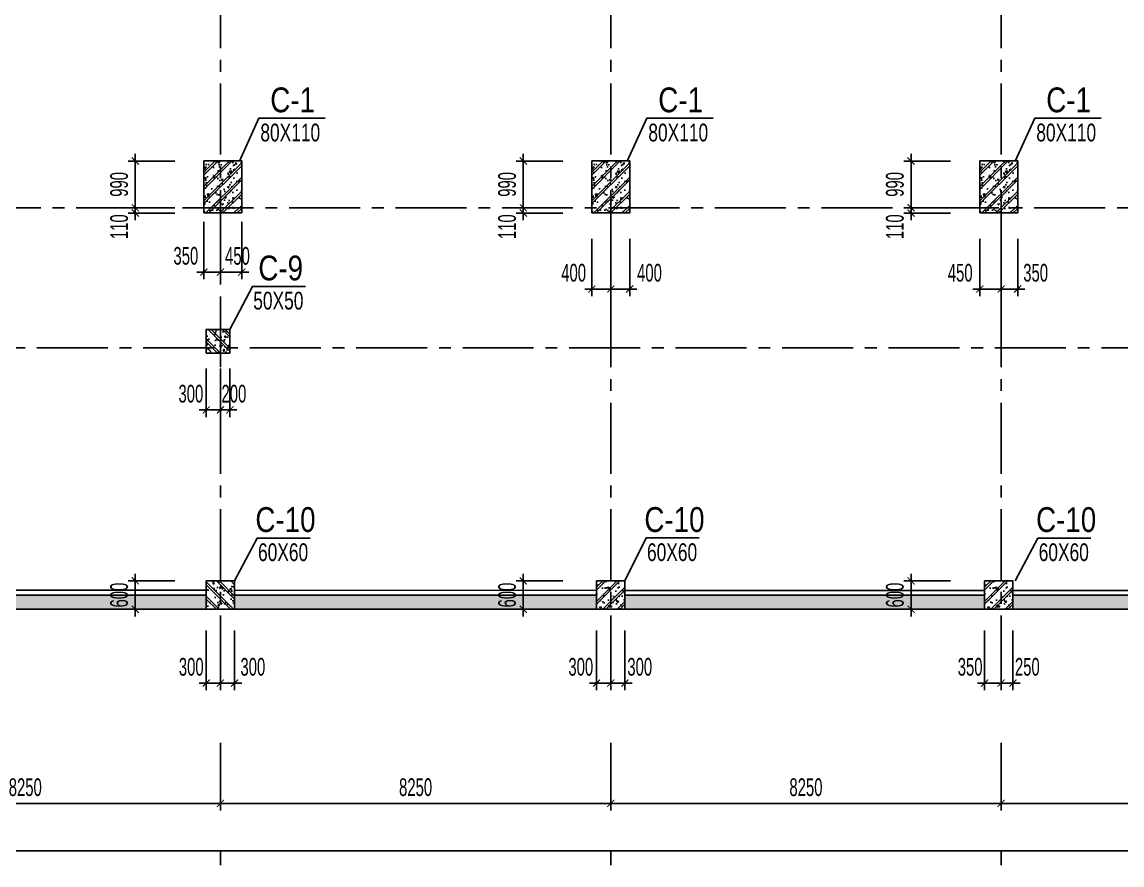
# Model space of a CAD drawing. Extents: x 1719887 to 1865417, y -150890 to 59748.
# Drawn here: x 1798976 to 1822225, y -28458 to -10629 of the extents above; entities that cross this region are included whole.
import ezdxf
from ezdxf.enums import TextEntityAlignment as Align

# ---------------------------------------------------------------- set-up
doc = ezdxf.new("R2010")
doc.units = 0
doc.header["$LTSCALE"] = 1000
doc.header["$MEASUREMENT"] = 0
doc.header["$PDMODE"] = 3
doc.linetypes.add('CENTER2', pattern=[1.125, 0.75, -0.125, 0.125, -0.125])
doc.layers.get('0').update_dxf_attribs({"linetype": 'CONTINUOUS'})
doc.layers.get('Defpoints').update_dxf_attribs({"linetype": 'CONTINUOUS'})
for name, color, linetype in [('CDC.01.AXIS', 160, 'CENTER2'), ('CDC.02.DIM', 1, 'CONTINUOUS'), ('CDC.05.STEEL', 4, 'CONTINUOUS'), ('CDC.06.TEXT', 2, 'CONTINUOUS'), ('CDC.10.HATCH', 9, 'CONTINUOUS'), ('CDC.11.NOTE', 8, 'CONTINUOUS'), ('KCS_CHI', 1, 'CONTINUOUS')]:
    doc.layers.add(name, color=color, linetype=linetype)
doc.styles.add('ARIAL', font='arial.ttf', dxfattribs={"width": 0.6})
doc.dimstyles.new('D150', dxfattribs={"dimscale": 150, "dimtxt": 2.5, "dimasz": 1, "dimexe": 1, "dimexo": 0, "dimgap": 1, "dimtad": 1, "dimdec": 0, "dimdsep": 46, "dimtxsty": 'ARIAL', "dimblk": 'ARCHTICK', "dimcen": 1, "dimdle": 1, "dimclrd": 1, "dimclre": 1, "dimclrt": 2, "dimadec": 0, "dimazin": 0, "dimtfac": 0.00072, "dimtdec": 0, "dimtix": 1, "dimtmove": 2, "dimatfit": 3, "dimldrblk": 'ARCHTICK', "dimfxl": 1, "dimtolj": 1, "dimlwd": -1, "dimlwe": -1, "dimarcsym": 0})

# ---------------------------------------------------------------- blocks, each defined once
blk = doc.blocks.new('_ARCHTICK')
at = {"color": 0, "linetype": 'ByBlock', "const_width": 0.15}
blk.add_lwpolyline([(-0.5, -0.5), (0.5, 0.5)], dxfattribs=at)
blk = doc.blocks.new('*D448')
at = {"layer": 'CDC.02.DIM', "color": 1, "transparency": 16777216}
for p, q in [((1819670, -25872), (1819670, -27306)), ((1827920, -25872), (1827920, -27306)), ((1828070, -27156), (1819520, -27156))]:
    blk.add_line(p, q, dxfattribs=at)
at = {"layer": 'Defpoints', "color": 0, "transparency": 16777216}
for p in [(1819670, -25872), (1827920, -25872), (1819670, -27156)]:
    blk.add_point(p, dxfattribs=at)
at = {"layer": 'CDC.02.DIM', "color": 1, "transparency": 16777216, "xscale": 150, "yscale": 150, "zscale": 150, "rotation": 180}
blk.add_blockref('_ARCHTICK', (1819670, -27156), dxfattribs=at)
at = {"layer": 'CDC.02.DIM', "color": 1, "transparency": 16777216, "xscale": 150, "yscale": 150, "zscale": 150}
blk.add_blockref('_ARCHTICK', (1827920, -27156), dxfattribs=at)
at = {"layer": 'CDC.02.DIM', "color": 2, "transparency": 16777216, "insert": (1823795, -26814), "char_height": 375, "attachment_point": 5, "style": 'ARIAL'}
blk.add_mtext('\\A1;8251', dxfattribs=at)
blk = doc.blocks.new('*D449')
at = {"layer": 'CDC.02.DIM', "color": 1, "transparency": 16777216}
for p, q in [((1811420, -25872), (1811420, -27306)), ((1819670, -25872), (1819670, -27306)), ((1819820, -27156), (1811270, -27156))]:
    blk.add_line(p, q, dxfattribs=at)
at = {"layer": 'Defpoints', "color": 0, "transparency": 16777216}
for p in [(1811420, -25872), (1819670, -25872), (1811420, -27156)]:
    blk.add_point(p, dxfattribs=at)
at = {"layer": 'CDC.02.DIM', "color": 1, "transparency": 16777216, "xscale": 150, "yscale": 150, "zscale": 150, "rotation": 180}
blk.add_blockref('_ARCHTICK', (1811420, -27156), dxfattribs=at)
at = {"layer": 'CDC.02.DIM', "color": 1, "transparency": 16777216, "xscale": 150, "yscale": 150, "zscale": 150}
blk.add_blockref('_ARCHTICK', (1819670, -27156), dxfattribs=at)
at = {"layer": 'CDC.02.DIM', "color": 2, "transparency": 16777216, "insert": (1815545, -26814), "char_height": 375, "attachment_point": 5, "style": 'ARIAL'}
blk.add_mtext('\\A1;8250', dxfattribs=at)
blk = doc.blocks.new('*D450')
at = {"layer": 'CDC.02.DIM', "color": 1, "transparency": 16777216}
for p, q in [((1803170, -25872), (1803170, -27306)), ((1811420, -25872), (1811420, -27306)), ((1811570, -27156), (1803020, -27156))]:
    blk.add_line(p, q, dxfattribs=at)
at = {"layer": 'Defpoints', "color": 0, "transparency": 16777216}
for p in [(1803170, -25872), (1811420, -25872), (1803170, -27156)]:
    blk.add_point(p, dxfattribs=at)
at = {"layer": 'CDC.02.DIM', "color": 1, "transparency": 16777216, "xscale": 150, "yscale": 150, "zscale": 150, "rotation": 180}
blk.add_blockref('_ARCHTICK', (1803170, -27156), dxfattribs=at)
at = {"layer": 'CDC.02.DIM', "color": 1, "transparency": 16777216, "xscale": 150, "yscale": 150, "zscale": 150}
blk.add_blockref('_ARCHTICK', (1811420, -27156), dxfattribs=at)
at = {"layer": 'CDC.02.DIM', "color": 2, "transparency": 16777216, "insert": (1807295, -26814), "char_height": 375, "attachment_point": 5, "style": 'ARIAL'}
blk.add_mtext('\\A1;8250', dxfattribs=at)
blk = doc.blocks.new('*D451')
at = {"layer": 'CDC.02.DIM', "color": 1, "transparency": 16777216}
for p, q in [((1794920, -25872), (1794920, -27306)), ((1803170, -25872), (1803170, -27306)), ((1803320, -27156), (1794770, -27156))]:
    blk.add_line(p, q, dxfattribs=at)
at = {"layer": 'Defpoints', "color": 0, "transparency": 16777216}
for p in [(1794920, -25872), (1803170, -25872), (1794920, -27156)]:
    blk.add_point(p, dxfattribs=at)
at = {"layer": 'CDC.02.DIM', "color": 1, "transparency": 16777216, "xscale": 150, "yscale": 150, "zscale": 150, "rotation": 180}
blk.add_blockref('_ARCHTICK', (1794920, -27156), dxfattribs=at)
at = {"layer": 'CDC.02.DIM', "color": 1, "transparency": 16777216, "xscale": 150, "yscale": 150, "zscale": 150}
blk.add_blockref('_ARCHTICK', (1803170, -27156), dxfattribs=at)
at = {"layer": 'CDC.02.DIM', "color": 2, "transparency": 16777216, "insert": (1799045, -26814), "char_height": 375, "attachment_point": 5, "style": 'ARIAL'}
blk.add_mtext('\\A1;8250', dxfattribs=at)
blk = doc.blocks.new('TH1')
at = {"layer": 'CDC.10.HATCH'}
h = blk.add_hatch(dxfattribs=at)
h.set_pattern_fill('CHAU-01', color=256, scale=50, style=0, pattern_type=2)
h.set_pattern_definition([(230, (3554959.5, -183495.4), (-358.63009, 31.376067), [37.5, -412.5]), (175, (3554959.5, -183495.4), (69.37567, -376.09607), [30, -330]), (280.4514, (3554929.62, -183492.77), (-289.25469, -344.71977), [31.870095, -350.571056]), (226.1842, (3554959.5, -183595.4), (-533.62052, 82.75951), [56.25, -618.75]), (276.6356, (3554915.04, -183588.5), (-467.33135, -487.05894), [47.80514, -525.8565]), (171.1842, (3554959.5, -183595.4), (-467.33097, -487.0593), [45, -495]), (201, (3554909.5, -183570.4), (-298.453526, 201.309445), [37.5, -412.5]), (146, (3554909.5, -183570.4), (-121.657666, -362.57502), [30, -330]), (251.4514, (3554884.64, -183553.6), (-420.111314, -161.26525), [31.870095, -350.571056]), (217.5, (3554959.51, -183495.39), (-6.079928, -166.446927), [0, -326, 0, -335, 0, -331.25]), (187.5, (3554959.5, -183495.39), (-131.534769, -197.205856), [0, -191, 0, -318.5, 0, -126.25]), (147.5, (3555071.01, -183495.39), (-266.911218, 11.277436), [0, -125, 0, -390, 0, -517.5]), (137.5, (3555121, -183495.39), (-291.593085, -50.05249), [0, -162.5, 0, -259, 0, -367.5]), (225, (3554959.5, -183495.39), (150.26019, -150.26019), []), (225, (3554959.5, -183556.64), (150.26019, -150.26019), [])])
h.paths.add_polyline_path([(1806030, -110757), (1806380, -110757), (1806380, -110648), (1806030, -110648)])
h.paths.add_polyline_path([(1806030, -110648), (1806380, -110648), (1806380, -109657), (1806030, -109657)])
h.paths.add_polyline_path([(1805580, -110648), (1806030, -110648), (1806030, -109657), (1805580, -109657)])
h.paths.add_polyline_path([(1805580, -110757), (1806030, -110757), (1806030, -110648), (1805580, -110648)])
h = blk.add_hatch(dxfattribs=at)
h.set_pattern_fill('CHAU-01', color=256, scale=50, style=0, pattern_type=2)
h.set_pattern_definition([(230, (3563159.5, -183495.4), (-358.63009, 31.376067), [37.5, -412.5]), (175, (3563159.5, -183495.4), (69.37567, -376.09607), [30, -330]), (280.4514, (3563129.6, -183492.77), (-289.25469, -344.71977), [31.870095, -350.571056]), (226.1842, (3563159.5, -183595.4), (-533.62052, 82.75951), [56.25, -618.75]), (276.6356, (3563115, -183588.5), (-467.33135, -487.05894), [47.80514, -525.8565]), (171.1842, (3563159.5, -183595.4), (-467.33097, -487.0593), [45, -495]), (201, (3563109.5, -183570.4), (-298.453526, 201.309445), [37.5, -412.5]), (146, (3563109.5, -183570.4), (-121.657666, -362.57502), [30, -330]), (251.4514, (3563084.62, -183553.6), (-420.111314, -161.26525), [31.870095, -350.571056]), (217.5, (3563159.49, -183495.39), (-6.079928, -166.446927), [0, -326, 0, -335, 0, -331.25]), (187.5, (3563159.49, -183495.39), (-131.534769, -197.205856), [0, -191, 0, -318.5, 0, -126.25]), (147.5, (3563270.99, -183495.39), (-266.911218, 11.277436), [0, -125, 0, -390, 0, -517.5]), (137.5, (3563321, -183495.39), (-291.593085, -50.05249), [0, -162.5, 0, -259, 0, -367.5]), (225, (3563159.49, -183495.39), (150.26019, -150.26019), []), (225, (3563159.49, -183556.64), (150.26019, -150.26019), [])])
h.paths.add_polyline_path([(1814230, -110757), (1814580, -110757), (1814580, -110648), (1814230, -110648)])
h.paths.add_polyline_path([(1814230, -110648), (1814580, -110648), (1814580, -109657), (1814230, -109657)])
h.paths.add_polyline_path([(1813780, -110648), (1814230, -110648), (1814230, -109657), (1813780, -109657)])
h.paths.add_polyline_path([(1813780, -110757), (1814230, -110757), (1814230, -110648), (1813780, -110648)])
h = blk.add_hatch(dxfattribs=at)
h.set_pattern_fill('CHAU-01', color=256, scale=50, style=0, pattern_type=2)
h.set_pattern_definition([(230, (3571359.47, -183495.4), (-358.63009, 31.376067), [37.5, -412.5]), (175, (3571359.47, -183495.4), (69.37567, -376.09607), [30, -330]), (280.4514, (3571329.6, -183492.77), (-289.25469, -344.71977), [31.870095, -350.571056]), (226.1842, (3571359.47, -183595.4), (-533.62052, 82.75951), [56.25, -618.75]), (276.6356, (3571315, -183588.5), (-467.33135, -487.05894), [47.80514, -525.8565]), (171.1842, (3571359.47, -183595.4), (-467.33097, -487.0593), [45, -495]), (201, (3571309.47, -183570.4), (-298.453526, 201.309445), [37.5, -412.5]), (146, (3571309.47, -183570.4), (-121.657666, -362.57502), [30, -330]), (251.4514, (3571284.6, -183553.6), (-420.111314, -161.26525), [31.870095, -350.571056]), (217.5, (3571359.47, -183495.39), (-6.079928, -166.446927), [0, -326, 0, -335, 0, -331.25]), (187.5, (3571359.47, -183495.39), (-131.534769, -197.205856), [0, -191, 0, -318.5, 0, -126.25]), (147.5, (3571470.97, -183495.39), (-266.911218, 11.277436), [0, -125, 0, -390, 0, -517.5]), (137.5, (3571520.97, -183495.39), (-291.593085, -50.05249), [0, -162.5, 0, -259, 0, -367.5]), (225, (3571359.47, -183495.39), (150.26019, -150.26019), []), (225, (3571359.47, -183556.64), (150.26019, -150.26019), [])])
h.paths.add_polyline_path([(1822430, -110757), (1822780, -110757), (1822780, -110648), (1822430, -110648)])
h.paths.add_polyline_path([(1822430, -110648), (1822780, -110648), (1822780, -109657), (1822430, -109657)])
h.paths.add_polyline_path([(1821980, -110648), (1822430, -110648), (1822430, -109657), (1821980, -109657)])
h.paths.add_polyline_path([(1821980, -110757), (1822430, -110757), (1822430, -110648), (1821980, -110648)])
h = blk.add_hatch(dxfattribs=at)
h.set_pattern_fill('CHAU-01', color=256, scale=50, angle=270, style=0, pattern_type=2)
h.set_pattern_definition([(140, (3554936.04, 193603.62), (31.376067, 358.63009), [37.5, -412.5]), (85, (3554936.04, 193603.6), (-376.09607, -69.37567), [30, -330]), (190.4514, (3554938.66, 193633.5), (-344.71977, 289.25469), [31.870095, -350.571056]), (136.1842, (3554836.04, 193603.6), (82.75951, 533.62052), [56.25, -618.75]), (186.6356, (3554842.94, 193648.1), (-487.05894, 467.33135), [47.80514, -525.8565]), (81.1842, (3554836.04, 193603.6), (-487.0593, 467.33097), [45, -495]), (111, (3554861.04, 193653.62), (201.309445, 298.453526), [37.5, -412.5]), (56, (3554861.04, 193653.6), (-362.57502, 121.657666), [30, -330]), (161.4514, (3554877.82, 193678.5), (-161.26525, 420.111314), [31.870095, -350.571056]), (127.5, (3554936.04, 193603.62), (-166.446927, 6.079928), [0, -326, 0, -335, 0, -331.25]), (97.5, (3554936.04, 193603.62), (-197.205856, 131.534769), [0, -191, 0, -318.5, 0, -126.25]), (57.5, (3554936.04, 193492.12), (11.277436, 266.911218), [0, -125, 0, -390, 0, -517.5]), (47.5, (3554936.04, 193442.12), (-50.05249, 291.593085), [0, -162.5, 0, -259, 0, -367.5]), (135, (3554936.04, 193603.62), (-150.26019, -150.26019), []), (135, (3554874.8, 193603.62), (-150.26019, -150.26019), [])])
h.paths.add_polyline_path([(1805630, -113718), (1805630, -113218), (1806130, -113218), (1806130, -113718)])
h = blk.add_hatch(dxfattribs=at)
h.set_pattern_fill('CHAU-01', color=256, scale=50, angle=270, style=0, pattern_type=2)
h.set_pattern_definition([(320, (56873.7, -425858.57), (-31.376067, -358.63009), [37.5, -412.5]), (265, (56873.7, -425858.57), (376.09607, 69.37567), [30, -330]), (10.4514, (56871.1, -425888.45), (344.71977, -289.25469), [31.870095, -350.571056]), (316.1842, (56973.7, -425858.57), (-82.75951, -533.62052), [56.25, -618.75]), (6.6356, (56966.8, -425903.03), (487.05894, -467.33135), [47.80514, -525.8565]), (261.1842, (56973.7, -425858.57), (487.0593, -467.33097), [45, -495]), (291, (56948.7, -425908.57), (-201.309445, -298.453526), [37.5, -412.5]), (236, (56948.7, -425908.57), (362.57502, -121.657666), [30, -330]), (341.4514, (56931.93, -425933.44), (161.26525, -420.111314), [31.870095, -350.571056]), (307.5, (56873.71, -425858.57), (166.446927, -6.079928), [0, -326, 0, -335, 0, -331.25]), (277.5, (56873.7, -425858.57), (197.205856, -131.534769), [0, -191, 0, -318.5, 0, -126.25]), (237.5, (56873.71, -425747.07), (-11.277436, -266.911218), [0, -125, 0, -390, 0, -517.5]), (227.5, (56873.7, -425697.07), (50.05249, -291.593085), [0, -162.5, 0, -259, 0, -367.5]), (315, (56873.7, -425858.57), (150.26019, 150.26019), []), (315, (56934.96, -425858.57), (150.26019, 150.26019), [])])
h.paths.add_polyline_path([(1806230, -119137), (1805630, -119137), (1805630, -118537), (1806230, -118537)])
h = blk.add_hatch(dxfattribs=at)
h.set_pattern_fill('CHAU-01', color=256, scale=50, angle=270, style=0, pattern_type=2)
h.set_pattern_definition([(220, (3563236.36, -425858.02), (31.376067, -358.63009), [37.5, -412.5]), (275, (3563236.36, -425858), (-376.09607, 69.37567), [30, -330]), (169.5486, (3563238.97, -425887.9), (-344.71977, -289.25469), [31.870095, -350.571056]), (223.8158, (3563136.36, -425858), (82.75951, -533.62052), [56.25, -618.75]), (173.3644, (3563143.26, -425902.5), (-487.05894, -467.33135), [47.80514, -525.8565]), (278.8158, (3563136.36, -425858), (-487.0593, -467.33097), [45, -495]), (249, (3563161.36, -425908.02), (201.309445, -298.453526), [37.5, -412.5]), (304, (3563161.36, -425908), (-362.57502, -121.657666), [30, -330]), (198.5486, (3563178.13, -425932.9), (-161.26525, -420.111314), [31.870095, -350.571056]), (232.5, (3563236.36, -425858.02), (-166.446927, -6.079928), [0, -326, 0, -335, 0, -331.25]), (262.5, (3563236.36, -425858.02), (-197.205856, -131.534769), [0, -191, 0, -318.5, 0, -126.25]), (302.5, (3563236.36, -425746.52), (11.277436, -266.911218), [0, -125, 0, -390, 0, -517.5]), (312.5, (3563236.36, -425696.52), (-50.05249, -291.593085), [0, -162.5, 0, -259, 0, -367.5]), (225, (3563236.36, -425858.02), (-150.26019, 150.26019), []), (225, (3563175.1, -425858.02), (-150.26019, 150.26019), [])])
h.paths.add_polyline_path([(1813880, -119137), (1814480, -119137), (1814480, -118537), (1813880, -118537)])
h = blk.add_hatch(dxfattribs=at)
h.set_pattern_fill('CHAU-01', color=256, scale=50, angle=270, style=0, pattern_type=2)
h.set_pattern_definition([(220, (3571436.36, -425858.9), (31.376067, -358.63009), [37.5, -412.5]), (275, (3571436.36, -425858.9), (-376.09607, 69.37567), [30, -330]), (169.5486, (3571438.98, -425888.8), (-344.71977, -289.25469), [31.870095, -350.571056]), (223.8158, (3571336.36, -425858.9), (82.75951, -533.62052), [56.25, -618.75]), (173.3644, (3571343.26, -425903.37), (-487.05894, -467.33135), [47.80514, -525.8565]), (278.8158, (3571336.36, -425858.9), (-487.0593, -467.33097), [45, -495]), (249, (3571361.36, -425908.9), (201.309445, -298.453526), [37.5, -412.5]), (304, (3571361.36, -425908.9), (-362.57502, -121.657666), [30, -330]), (198.5486, (3571378.14, -425933.78), (-161.26525, -420.111314), [31.870095, -350.571056]), (232.5, (3571436.36, -425858.9), (-166.446927, -6.079928), [0, -326, 0, -335, 0, -331.25]), (262.5, (3571436.36, -425858.9), (-197.205856, -131.534769), [0, -191, 0, -318.5, 0, -126.25]), (302.5, (3571436.36, -425747.4), (11.277436, -266.911218), [0, -125, 0, -390, 0, -517.5]), (312.5, (3571436.36, -425697.4), (-50.05249, -291.593085), [0, -162.5, 0, -259, 0, -367.5]), (225, (3571436.36, -425858.9), (-150.26019, 150.26019), []), (225, (3571375.11, -425858.9), (-150.26019, 150.26019), [])])
h.paths.add_polyline_path([(1822080, -119138), (1822680, -119138), (1822680, -118538), (1822080, -118538)])
h = blk.add_hatch(dxfattribs=at)
h.set_pattern_fill('CHAU-01', color=256, scale=80, style=0, pattern_type=2)
h.set_pattern_definition([(50, (0, -2490), (573.80815, -50.20171), [60, -660]), (355, (0, -2490), (-111.00107, 601.7537), [48, -528]), (100.4514, (47.8, -2494.2), (462.8075, 551.55163), [50.99215, -560.91369]), (46.1842, (0, -2330), (853.79284, -132.4152), [90, -990]), (96.6356, (71.15, -2341), (747.73016, 779.2943), [76.48823, -841.3704]), (351.1842, (0, -2330), (747.72956, 779.2949), [72, -792]), (21, (80, -2370), (477.52564, -322.09511), [60, -660]), (326, (80, -2370), (194.65227, 580.12004), [48, -528]), (71.4514, (119.8, -2396.84), (672.1781, 258.0244), [50.99215, -560.91369]), (37.5, (0, -2490), (9.727884, 266.315083), [0, -521.6, 0, -536, 0, -530]), (7.5, (0, -2490), (210.45563, 315.52937), [0, -305.6, 0, -509.6, 0, -202]), (327.5, (-178.4, -2490), (427.05795, -18.043897), [0, -200, 0, -624, 0, -828]), (317.5, (-258.4, -2490), (466.548935, 80.083986), [0, -260, 0, -414.4, 0, -588]), (45, (0, -2490), (-240.416306, 240.416306), []), (45, (0, -2392), (-240.416306, 240.416306), [])])
h.paths.add_polyline_path([(1837881, -118838), (1830790, -118838), (1830790, -119138), (1837881, -119138)])
h.paths.add_polyline_path([(1830190, -118838), (1822680, -118838), (1822680, -119138), (1830190, -119138)])
h.paths.add_polyline_path([(1822080, -118838), (1814480, -118838), (1814480, -119138), (1822080, -119138)])
h.paths.add_polyline_path([(1813880, -118838), (1806230, -118837), (1806230, -119137), (1813880, -119138)])
h.paths.add_polyline_path([(1805630, -118837), (1798170, -118837), (1798170, -119137), (1805630, -119137)])
h.paths.add_polyline_path([(1797570, -118837), (1790304, -118837), (1790304, -119137), (1797570, -119137)])
at = {"layer": 'CDC.01.AXIS', "ltscale": 2}
for p, q in [((1805930, -63021), (1805930, -119734)), ((1814180, -63021), (1814180, -119734)), ((1822430, -63021), (1822430, -119734)), ((1733131, -110648), (1840145, -110648)), ((1734550, -113608), (1840145, -113608)), ((1733131, -119138), (1840145, -119138))]:
    blk.add_line(p, q, dxfattribs=at)
at = {"layer": 'CDC.05.STEEL'}
for p, q in [((1805630, -118737), (1798170, -118737)), ((1813880, -118738), (1806230, -118737)), ((1822080, -118738), (1814480, -118738)), ((1830190, -118738), (1822680, -118738)), ((1805630, -118837), (1798170, -118837)), ((1813880, -118838), (1806230, -118837)), ((1822080, -118838), (1814480, -118838)), ((1830190, -118838), (1822680, -118838)), ((1838481, -119138), (1734550, -119137))]:
    blk.add_line(p, q, dxfattribs=at)
at = {"layer": 'CDC.05.STEEL', "ltscale": 2000}
for points in [[(1806380, -110757), (1806380, -109657), (1805580, -109657), (1805580, -110757)], [(1813780, -110757), (1813780, -109657), (1814580, -109657), (1814580, -110757)], [(1821980, -110757), (1821980, -109657), (1822780, -109657), (1822780, -110757)], [(1805630, -113718), (1805630, -113218), (1806130, -113218), (1806130, -113718)], [(1806230, -118537), (1806230, -119137), (1805630, -119137), (1805630, -118537)], [(1813880, -118537), (1813880, -119137), (1814480, -119137), (1814480, -118537)], [(1822080, -118538), (1822080, -119138), (1822680, -119138), (1822680, -118538)]]:
    blk.add_lwpolyline(points, close=True, dxfattribs=at)
blk = doc.blocks.new('*D630')
at = {"layer": 'CDC.02.DIM', "color": 1, "transparency": 16777216}
for p, q in [((1819670, -15213), (1819670, -16426)), ((1820020, -15213), (1820020, -16426)), ((1820170, -16276), (1819520, -16276))]:
    blk.add_line(p, q, dxfattribs=at)
at = {"layer": 'Defpoints', "color": 0, "transparency": 16777216}
for p in [(1819670, -15213), (1820020, -15213), (1819670, -16276)]:
    blk.add_point(p, dxfattribs=at)
at = {"layer": 'CDC.02.DIM', "color": 1, "transparency": 16777216, "xscale": 150, "yscale": 150, "zscale": 150, "rotation": 180}
blk.add_blockref('_ARCHTICK', (1819670, -16276), dxfattribs=at)
at = {"layer": 'CDC.02.DIM', "color": 1, "transparency": 16777216, "xscale": 150, "yscale": 150, "zscale": 150}
blk.add_blockref('_ARCHTICK', (1820020, -16276), dxfattribs=at)
at = {"layer": 'CDC.02.DIM', "color": 2, "transparency": 16777216, "insert": (1820400, -15934), "char_height": 375, "attachment_point": 5, "style": 'ARIAL'}
blk.add_mtext('\\A1;350', dxfattribs=at)
blk = doc.blocks.new('*D631')
at = {"layer": 'CDC.02.DIM', "color": 1, "transparency": 16777216}
for p, q in [((1819220, -15213), (1819220, -16426)), ((1819670, -15213), (1819670, -16426)), ((1819820, -16276), (1819070, -16276))]:
    blk.add_line(p, q, dxfattribs=at)
at = {"layer": 'Defpoints', "color": 0, "transparency": 16777216}
for p in [(1819220, -15213), (1819670, -15213), (1819220, -16276)]:
    blk.add_point(p, dxfattribs=at)
at = {"layer": 'CDC.02.DIM', "color": 1, "transparency": 16777216, "xscale": 150, "yscale": 150, "zscale": 150, "rotation": 180}
blk.add_blockref('_ARCHTICK', (1819220, -16276), dxfattribs=at)
at = {"layer": 'CDC.02.DIM', "color": 1, "transparency": 16777216, "xscale": 150, "yscale": 150, "zscale": 150}
blk.add_blockref('_ARCHTICK', (1819670, -16276), dxfattribs=at)
at = {"layer": 'CDC.02.DIM', "color": 2, "transparency": 16777216, "insert": (1818805, -15934), "char_height": 375, "attachment_point": 5, "style": 'ARIAL'}
blk.add_mtext('\\A1;450', dxfattribs=at)
blk = doc.blocks.new('*D632')
at = {"layer": 'CDC.02.DIM', "color": 1, "transparency": 16777216}
for p, q in [((1811420, -15213), (1811420, -16426)), ((1811820, -15213), (1811820, -16426)), ((1811970, -16276), (1811270, -16276))]:
    blk.add_line(p, q, dxfattribs=at)
at = {"layer": 'Defpoints', "color": 0, "transparency": 16777216}
for p in [(1811420, -15213), (1811820, -15213), (1811420, -16276)]:
    blk.add_point(p, dxfattribs=at)
at = {"layer": 'CDC.02.DIM', "color": 1, "transparency": 16777216, "xscale": 150, "yscale": 150, "zscale": 150, "rotation": 180}
blk.add_blockref('_ARCHTICK', (1811420, -16276), dxfattribs=at)
at = {"layer": 'CDC.02.DIM', "color": 1, "transparency": 16777216, "xscale": 150, "yscale": 150, "zscale": 150}
blk.add_blockref('_ARCHTICK', (1811820, -16276), dxfattribs=at)
at = {"layer": 'CDC.02.DIM', "color": 2, "transparency": 16777216, "insert": (1812238, -15934), "char_height": 375, "attachment_point": 5, "style": 'ARIAL'}
blk.add_mtext('\\A1;400', dxfattribs=at)
blk = doc.blocks.new('*D633')
at = {"layer": 'CDC.02.DIM', "color": 1, "transparency": 16777216}
for p, q in [((1811020, -15213), (1811020, -16426)), ((1811420, -15213), (1811420, -16426)), ((1811570, -16276), (1810870, -16276))]:
    blk.add_line(p, q, dxfattribs=at)
at = {"layer": 'Defpoints', "color": 0, "transparency": 16777216}
for p in [(1811020, -15213), (1811420, -15213), (1811020, -16276)]:
    blk.add_point(p, dxfattribs=at)
at = {"layer": 'CDC.02.DIM', "color": 1, "transparency": 16777216, "xscale": 150, "yscale": 150, "zscale": 150, "rotation": 180}
blk.add_blockref('_ARCHTICK', (1811020, -16276), dxfattribs=at)
at = {"layer": 'CDC.02.DIM', "color": 1, "transparency": 16777216, "xscale": 150, "yscale": 150, "zscale": 150}
blk.add_blockref('_ARCHTICK', (1811420, -16276), dxfattribs=at)
at = {"layer": 'CDC.02.DIM', "color": 2, "transparency": 16777216, "insert": (1810635, -15934), "char_height": 375, "attachment_point": 5, "style": 'ARIAL'}
blk.add_mtext('\\A1;400', dxfattribs=at)
blk = doc.blocks.new('*D637')
at = {"layer": 'CDC.02.DIM', "color": 1, "transparency": 16777216}
for p, q in [((1802820, -14855), (1802820, -16068)), ((1803170, -14855), (1803170, -16068)), ((1802670, -15918), (1803320, -15918))]:
    blk.add_line(p, q, dxfattribs=at)
at = {"layer": 'Defpoints', "color": 0, "transparency": 16777216}
for p in [(1802820, -14855), (1803170, -14855), (1803170, -15918)]:
    blk.add_point(p, dxfattribs=at)
at = {"layer": 'CDC.02.DIM', "color": 1, "transparency": 16777216, "xscale": 150, "yscale": 150, "zscale": 150, "rotation": 180}
blk.add_blockref('_ARCHTICK', (1802820, -15918), dxfattribs=at)
at = {"layer": 'CDC.02.DIM', "color": 1, "transparency": 16777216, "xscale": 150, "yscale": 150, "zscale": 150}
blk.add_blockref('_ARCHTICK', (1803170, -15918), dxfattribs=at)
at = {"layer": 'CDC.02.DIM', "color": 2, "transparency": 16777216, "insert": (1802439, -15576), "char_height": 375, "attachment_point": 5, "style": 'ARIAL'}
blk.add_mtext('\\A1;350', dxfattribs=at)
blk = doc.blocks.new('*D638')
at = {"layer": 'CDC.02.DIM', "color": 1, "transparency": 16777216}
for p, q in [((1803170, -14855), (1803170, -16068)), ((1803620, -14855), (1803620, -16068)), ((1803020, -15918), (1803770, -15918))]:
    blk.add_line(p, q, dxfattribs=at)
at = {"layer": 'Defpoints', "color": 0, "transparency": 16777216}
for p in [(1803170, -14855), (1803620, -14855), (1803620, -15918)]:
    blk.add_point(p, dxfattribs=at)
at = {"layer": 'CDC.02.DIM', "color": 1, "transparency": 16777216, "xscale": 150, "yscale": 150, "zscale": 150, "rotation": 180}
blk.add_blockref('_ARCHTICK', (1803170, -15918), dxfattribs=at)
at = {"layer": 'CDC.02.DIM', "color": 1, "transparency": 16777216, "xscale": 150, "yscale": 150, "zscale": 150}
blk.add_blockref('_ARCHTICK', (1803620, -15918), dxfattribs=at)
at = {"layer": 'CDC.02.DIM', "color": 2, "transparency": 16777216, "insert": (1803530, -15577), "char_height": 375, "attachment_point": 5, "style": 'ARIAL'}
blk.add_mtext('\\A1;450', dxfattribs=at)
blk = doc.blocks.new('*D691')
at = {"layer": 'CDC.02.DIM', "color": 1, "transparency": 16777216}
for p, q in [((1819670, -23496), (1819670, -24760)), ((1819920, -23496), (1819920, -24760)), ((1819670, -24610), (1819520, -24610)), ((1819920, -24610), (1819670, -24610)), ((1819920, -24610), (1820070, -24610))]:
    blk.add_line(p, q, dxfattribs=at)
at = {"layer": 'Defpoints', "color": 0, "transparency": 16777216}
for p in [(1819670, -23496), (1819920, -23496), (1819670, -24610)]:
    blk.add_point(p, dxfattribs=at)
at = {"layer": 'CDC.02.DIM', "color": 1, "transparency": 16777216, "xscale": 150, "yscale": 150, "zscale": 150}
blk.add_blockref('_ARCHTICK', (1819670, -24610), dxfattribs=at)
at = {"layer": 'CDC.02.DIM', "color": 1, "transparency": 16777216, "xscale": 150, "yscale": 150, "zscale": 150, "rotation": 180}
blk.add_blockref('_ARCHTICK', (1819920, -24610), dxfattribs=at)
at = {"layer": 'CDC.02.DIM', "color": 2, "transparency": 16777216, "insert": (1820224, -24268), "char_height": 375, "attachment_point": 5, "style": 'ARIAL'}
blk.add_mtext('\\A1;250', dxfattribs=at)
blk = doc.blocks.new('*D692')
at = {"layer": 'CDC.02.DIM', "color": 1, "transparency": 16777216}
for p, q in [((1819320, -23496), (1819320, -24760)), ((1819670, -23496), (1819670, -24760)), ((1819820, -24610), (1819170, -24610))]:
    blk.add_line(p, q, dxfattribs=at)
at = {"layer": 'Defpoints', "color": 0, "transparency": 16777216}
for p in [(1819320, -23496), (1819670, -23496), (1819320, -24610)]:
    blk.add_point(p, dxfattribs=at)
at = {"layer": 'CDC.02.DIM', "color": 1, "transparency": 16777216, "xscale": 150, "yscale": 150, "zscale": 150, "rotation": 180}
blk.add_blockref('_ARCHTICK', (1819320, -24610), dxfattribs=at)
at = {"layer": 'CDC.02.DIM', "color": 1, "transparency": 16777216, "xscale": 150, "yscale": 150, "zscale": 150}
blk.add_blockref('_ARCHTICK', (1819670, -24610), dxfattribs=at)
at = {"layer": 'CDC.02.DIM', "color": 2, "transparency": 16777216, "insert": (1819015, -24268), "char_height": 375, "attachment_point": 5, "style": 'ARIAL'}
blk.add_mtext('\\A1;350', dxfattribs=at)
blk = doc.blocks.new('*D693')
at = {"layer": 'CDC.02.DIM', "color": 1, "transparency": 16777216}
for p, q in [((1811420, -23496), (1811420, -24760)), ((1811720, -23496), (1811720, -24760)), ((1811870, -24610), (1811270, -24610))]:
    blk.add_line(p, q, dxfattribs=at)
at = {"layer": 'Defpoints', "color": 0, "transparency": 16777216}
for p in [(1811420, -23496), (1811720, -23496), (1811420, -24610)]:
    blk.add_point(p, dxfattribs=at)
at = {"layer": 'CDC.02.DIM', "color": 1, "transparency": 16777216, "xscale": 150, "yscale": 150, "zscale": 150, "rotation": 180}
blk.add_blockref('_ARCHTICK', (1811420, -24610), dxfattribs=at)
at = {"layer": 'CDC.02.DIM', "color": 1, "transparency": 16777216, "xscale": 150, "yscale": 150, "zscale": 150}
blk.add_blockref('_ARCHTICK', (1811720, -24610), dxfattribs=at)
at = {"layer": 'CDC.02.DIM', "color": 2, "transparency": 16777216, "insert": (1812032, -24268), "char_height": 375, "attachment_point": 5, "style": 'ARIAL'}
blk.add_mtext('\\A1;300', dxfattribs=at)
blk = doc.blocks.new('*D694')
at = {"layer": 'CDC.02.DIM', "color": 1, "transparency": 16777216}
for p, q in [((1811120, -23496), (1811120, -24760)), ((1811420, -23496), (1811420, -24760)), ((1811120, -24610), (1810970, -24610)), ((1811420, -24610), (1811120, -24610)), ((1811420, -24610), (1811570, -24610))]:
    blk.add_line(p, q, dxfattribs=at)
at = {"layer": 'Defpoints', "color": 0, "transparency": 16777216}
for p in [(1811120, -23496), (1811420, -23496), (1811120, -24610)]:
    blk.add_point(p, dxfattribs=at)
at = {"layer": 'CDC.02.DIM', "color": 1, "transparency": 16777216, "xscale": 150, "yscale": 150, "zscale": 150}
blk.add_blockref('_ARCHTICK', (1811120, -24610), dxfattribs=at)
at = {"layer": 'CDC.02.DIM', "color": 1, "transparency": 16777216, "xscale": 150, "yscale": 150, "zscale": 150, "rotation": 180}
blk.add_blockref('_ARCHTICK', (1811420, -24610), dxfattribs=at)
at = {"layer": 'CDC.02.DIM', "color": 2, "transparency": 16777216, "insert": (1810786, -24268), "char_height": 375, "attachment_point": 5, "style": 'ARIAL'}
blk.add_mtext('\\A1;300', dxfattribs=at)
blk = doc.blocks.new('*D695')
at = {"layer": 'CDC.02.DIM', "color": 1, "transparency": 16777216}
for p, q in [((1803170, -23496), (1803170, -24760)), ((1803469, -23496), (1803469, -24760)), ((1803170, -24610), (1803020, -24610)), ((1803469, -24610), (1803170, -24610)), ((1803469, -24610), (1803619, -24610))]:
    blk.add_line(p, q, dxfattribs=at)
at = {"layer": 'Defpoints', "color": 0, "transparency": 16777216}
for p in [(1803170, -23496), (1803469, -23496), (1803170, -24610)]:
    blk.add_point(p, dxfattribs=at)
at = {"layer": 'CDC.02.DIM', "color": 1, "transparency": 16777216, "xscale": 150, "yscale": 150, "zscale": 150}
blk.add_blockref('_ARCHTICK', (1803170, -24610), dxfattribs=at)
at = {"layer": 'CDC.02.DIM', "color": 1, "transparency": 16777216, "xscale": 150, "yscale": 150, "zscale": 150, "rotation": 180}
blk.add_blockref('_ARCHTICK', (1803469, -24610), dxfattribs=at)
at = {"layer": 'CDC.02.DIM', "color": 2, "transparency": 16777216, "insert": (1803855, -24268), "char_height": 375, "attachment_point": 5, "style": 'ARIAL'}
blk.add_mtext('\\A1;300', dxfattribs=at)
blk = doc.blocks.new('*D696')
at = {"layer": 'CDC.02.DIM', "color": 1, "transparency": 16777216}
for p, q in [((1802869, -23496), (1802869, -24760)), ((1803170, -23496), (1803170, -24760)), ((1803320, -24610), (1802719, -24610))]:
    blk.add_line(p, q, dxfattribs=at)
at = {"layer": 'Defpoints', "color": 0, "transparency": 16777216}
for p in [(1802869, -23496), (1803170, -23496), (1802869, -24610)]:
    blk.add_point(p, dxfattribs=at)
at = {"layer": 'CDC.02.DIM', "color": 1, "transparency": 16777216, "xscale": 150, "yscale": 150, "zscale": 150, "rotation": 180}
blk.add_blockref('_ARCHTICK', (1802869, -24610), dxfattribs=at)
at = {"layer": 'CDC.02.DIM', "color": 1, "transparency": 16777216, "xscale": 150, "yscale": 150, "zscale": 150}
blk.add_blockref('_ARCHTICK', (1803170, -24610), dxfattribs=at)
at = {"layer": 'CDC.02.DIM', "color": 2, "transparency": 16777216, "insert": (1802553, -24268), "char_height": 375, "attachment_point": 5, "style": 'ARIAL'}
blk.add_mtext('\\A1;300', dxfattribs=at)
blk = doc.blocks.new('*D759')
at = {"layer": 'CDC.02.DIM', "color": 1, "transparency": 16777216}
for p, q in [((1817767, -13419), (1817767, -14709)), ((1818602, -13569), (1817617, -13569)), ((1818602, -14559), (1817617, -14559))]:
    blk.add_line(p, q, dxfattribs=at)
at = {"layer": 'Defpoints', "color": 0, "transparency": 16777216}
for p in [(1818602, -13569), (1817767, -14559), (1818602, -14559)]:
    blk.add_point(p, dxfattribs=at)
at = {"layer": 'CDC.02.DIM', "color": 1, "transparency": 16777216, "xscale": 150, "yscale": 150, "zscale": 150}
for p, rotation in [((1817767, -13569), 90), ((1817767, -14559), 270)]:
    blk.add_blockref('_ARCHTICK', p, dxfattribs=dict(at, rotation=rotation))
at = {"layer": 'CDC.02.DIM', "color": 2, "transparency": 16777216, "insert": (1817426, -14064), "char_height": 375, "attachment_point": 5, "rotation": 90, "style": 'ARIAL'}
blk.add_mtext('\\A1;990', dxfattribs=at)
blk = doc.blocks.new('*D760')
at = {"layer": 'CDC.02.DIM', "color": 1, "transparency": 16777216}
for p, q in [((1817767, -14559), (1817767, -14409)), ((1818602, -14559), (1817617, -14559)), ((1817767, -14559), (1817767, -14669)), ((1818602, -14669), (1817617, -14669)), ((1817767, -14669), (1817767, -14819))]:
    blk.add_line(p, q, dxfattribs=at)
at = {"layer": 'Defpoints', "color": 0, "transparency": 16777216}
for p in [(1818602, -14559), (1817767, -14669), (1818602, -14669)]:
    blk.add_point(p, dxfattribs=at)
at = {"layer": 'CDC.02.DIM', "color": 1, "transparency": 16777216, "xscale": 150, "yscale": 150, "zscale": 150}
for p, rotation in [((1817767, -14559), 270), ((1817767, -14669), 90)]:
    blk.add_blockref('_ARCHTICK', p, dxfattribs=dict(at, rotation=rotation))
at = {"layer": 'CDC.02.DIM', "color": 2, "transparency": 16777216, "insert": (1817426, -14958), "char_height": 375, "attachment_point": 5, "rotation": 90, "style": 'ARIAL'}
blk.add_mtext('\\A1;110', dxfattribs=at)
blk = doc.blocks.new('*D761')
at = {"layer": 'CDC.02.DIM', "color": 1, "transparency": 16777216}
for p, q in [((1817767, -22449), (1817767, -22299)), ((1818602, -22449), (1817617, -22449)), ((1817767, -22449), (1817767, -23049)), ((1818602, -23049), (1817617, -23049)), ((1817767, -23049), (1817767, -23199))]:
    blk.add_line(p, q, dxfattribs=at)
at = {"layer": 'Defpoints', "color": 0, "transparency": 16777216}
for p in [(1818602, -22449), (1817767, -23049), (1818602, -23049)]:
    blk.add_point(p, dxfattribs=at)
at = {"layer": 'CDC.02.DIM', "color": 1, "transparency": 16777216, "xscale": 150, "yscale": 150, "zscale": 150}
for p, rotation in [((1817767, -22449), 270), ((1817767, -23049), 90)]:
    blk.add_blockref('_ARCHTICK', p, dxfattribs=dict(at, rotation=rotation))
at = {"layer": 'CDC.02.DIM', "color": 2, "transparency": 16777216, "insert": (1817426, -22749), "char_height": 375, "attachment_point": 5, "rotation": 90, "style": 'ARIAL'}
blk.add_mtext('\\A1;600', dxfattribs=at)
blk = doc.blocks.new('*D797')
at = {"layer": 'CDC.02.DIM', "color": 1, "transparency": 16777216}
for p, q in [((1801371, -13419), (1801371, -14709)), ((1802206, -13569), (1801221, -13569)), ((1802206, -14559), (1801221, -14559))]:
    blk.add_line(p, q, dxfattribs=at)
at = {"layer": 'Defpoints', "color": 0, "transparency": 16777216}
for p in [(1802206, -13569), (1801371, -14559), (1802206, -14559)]:
    blk.add_point(p, dxfattribs=at)
at = {"layer": 'CDC.02.DIM', "color": 1, "transparency": 16777216, "xscale": 150, "yscale": 150, "zscale": 150}
for p, rotation in [((1801371, -13569), 90), ((1801371, -14559), 270)]:
    blk.add_blockref('_ARCHTICK', p, dxfattribs=dict(at, rotation=rotation))
at = {"layer": 'CDC.02.DIM', "color": 2, "transparency": 16777216, "insert": (1801030, -14064), "char_height": 375, "attachment_point": 5, "rotation": 90, "style": 'ARIAL'}
blk.add_mtext('\\A1;990', dxfattribs=at)
blk = doc.blocks.new('*D798')
at = {"layer": 'CDC.02.DIM', "color": 1, "transparency": 16777216}
for p, q in [((1801371, -14559), (1801371, -14409)), ((1802206, -14559), (1801221, -14559)), ((1801371, -14559), (1801371, -14669)), ((1802206, -14669), (1801221, -14669)), ((1801371, -14669), (1801371, -14819))]:
    blk.add_line(p, q, dxfattribs=at)
at = {"layer": 'Defpoints', "color": 0, "transparency": 16777216}
for p in [(1802206, -14559), (1801371, -14669), (1802206, -14669)]:
    blk.add_point(p, dxfattribs=at)
at = {"layer": 'CDC.02.DIM', "color": 1, "transparency": 16777216, "xscale": 150, "yscale": 150, "zscale": 150}
for p, rotation in [((1801371, -14559), 270), ((1801371, -14669), 90)]:
    blk.add_blockref('_ARCHTICK', p, dxfattribs=dict(at, rotation=rotation))
at = {"layer": 'CDC.02.DIM', "color": 2, "transparency": 16777216, "insert": (1801030, -14958), "char_height": 375, "attachment_point": 5, "rotation": 90, "style": 'ARIAL'}
blk.add_mtext('\\A1;110', dxfattribs=at)
blk = doc.blocks.new('*D799')
at = {"layer": 'CDC.02.DIM', "color": 1, "transparency": 16777216}
for p, q in [((1801371, -22449), (1801371, -22299)), ((1802206, -22449), (1801221, -22449)), ((1801371, -22449), (1801371, -23049)), ((1802206, -23049), (1801221, -23049)), ((1801371, -23049), (1801371, -23199))]:
    blk.add_line(p, q, dxfattribs=at)
at = {"layer": 'Defpoints', "color": 0, "transparency": 16777216}
for p in [(1802206, -22449), (1801371, -23049), (1802206, -23049)]:
    blk.add_point(p, dxfattribs=at)
at = {"layer": 'CDC.02.DIM', "color": 1, "transparency": 16777216, "xscale": 150, "yscale": 150, "zscale": 150}
for p, rotation in [((1801371, -22449), 270), ((1801371, -23049), 90)]:
    blk.add_blockref('_ARCHTICK', p, dxfattribs=dict(at, rotation=rotation))
at = {"layer": 'CDC.02.DIM', "color": 2, "transparency": 16777216, "insert": (1801030, -22749), "char_height": 375, "attachment_point": 5, "rotation": 90, "style": 'ARIAL'}
blk.add_mtext('\\A1;600', dxfattribs=at)
blk = doc.blocks.new('*D802')
at = {"layer": 'CDC.02.DIM', "color": 1, "transparency": 16777216}
for p, q in [((1809571, -13419), (1809571, -14709)), ((1810406, -13569), (1809421, -13569)), ((1810406, -14559), (1809421, -14559))]:
    blk.add_line(p, q, dxfattribs=at)
at = {"layer": 'Defpoints', "color": 0, "transparency": 16777216}
for p in [(1810406, -13569), (1809571, -14559), (1810406, -14559)]:
    blk.add_point(p, dxfattribs=at)
at = {"layer": 'CDC.02.DIM', "color": 1, "transparency": 16777216, "xscale": 150, "yscale": 150, "zscale": 150}
for p, rotation in [((1809571, -13569), 90), ((1809571, -14559), 270)]:
    blk.add_blockref('_ARCHTICK', p, dxfattribs=dict(at, rotation=rotation))
at = {"layer": 'CDC.02.DIM', "color": 2, "transparency": 16777216, "insert": (1809230, -14064), "char_height": 375, "attachment_point": 5, "rotation": 90, "style": 'ARIAL'}
blk.add_mtext('\\A1;990', dxfattribs=at)
blk = doc.blocks.new('*D803')
at = {"layer": 'CDC.02.DIM', "color": 1, "transparency": 16777216}
for p, q in [((1809571, -14559), (1809571, -14409)), ((1810406, -14559), (1809421, -14559)), ((1809571, -14559), (1809571, -14669)), ((1810406, -14669), (1809421, -14669)), ((1809571, -14669), (1809571, -14819))]:
    blk.add_line(p, q, dxfattribs=at)
at = {"layer": 'Defpoints', "color": 0, "transparency": 16777216}
for p in [(1810406, -14559), (1809571, -14669), (1810406, -14669)]:
    blk.add_point(p, dxfattribs=at)
at = {"layer": 'CDC.02.DIM', "color": 1, "transparency": 16777216, "xscale": 150, "yscale": 150, "zscale": 150}
for p, rotation in [((1809571, -14559), 270), ((1809571, -14669), 90)]:
    blk.add_blockref('_ARCHTICK', p, dxfattribs=dict(at, rotation=rotation))
at = {"layer": 'CDC.02.DIM', "color": 2, "transparency": 16777216, "insert": (1809230, -14958), "char_height": 375, "attachment_point": 5, "rotation": 90, "style": 'ARIAL'}
blk.add_mtext('\\A1;110', dxfattribs=at)
blk = doc.blocks.new('*D804')
at = {"layer": 'CDC.02.DIM', "color": 1, "transparency": 16777216}
for p, q in [((1809571, -22449), (1809571, -22299)), ((1810406, -22449), (1809421, -22449)), ((1809571, -22449), (1809571, -23049)), ((1810406, -23049), (1809421, -23049)), ((1809571, -23049), (1809571, -23199))]:
    blk.add_line(p, q, dxfattribs=at)
at = {"layer": 'Defpoints', "color": 0, "transparency": 16777216}
for p in [(1810406, -22449), (1809571, -23049), (1810406, -23049)]:
    blk.add_point(p, dxfattribs=at)
at = {"layer": 'CDC.02.DIM', "color": 1, "transparency": 16777216, "xscale": 150, "yscale": 150, "zscale": 150}
for p, rotation in [((1809571, -22449), 270), ((1809571, -23049), 90)]:
    blk.add_blockref('_ARCHTICK', p, dxfattribs=dict(at, rotation=rotation))
at = {"layer": 'CDC.02.DIM', "color": 2, "transparency": 16777216, "insert": (1809230, -22749), "char_height": 375, "attachment_point": 5, "rotation": 90, "style": 'ARIAL'}
blk.add_mtext('\\A1;600', dxfattribs=at)
blk = doc.blocks.new('*D1002')
at = {"layer": 'CDC.02.DIM', "color": 1, "transparency": 16777216}
for p, q in [((1803170, -17954), (1803170, -18983)), ((1803370, -17954), (1803370, -18983)), ((1803170, -18833), (1803020, -18833)), ((1803370, -18833), (1803170, -18833)), ((1803370, -18833), (1803520, -18833))]:
    blk.add_line(p, q, dxfattribs=at)
at = {"layer": 'Defpoints', "color": 0, "transparency": 16777216}
for p in [(1803170, -17954), (1803370, -17954), (1803170, -18833)]:
    blk.add_point(p, dxfattribs=at)
at = {"layer": 'CDC.02.DIM', "color": 1, "transparency": 16777216, "xscale": 150, "yscale": 150, "zscale": 150}
blk.add_blockref('_ARCHTICK', (1803170, -18833), dxfattribs=at)
at = {"layer": 'CDC.02.DIM', "color": 1, "transparency": 16777216, "xscale": 150, "yscale": 150, "zscale": 150, "rotation": 180}
blk.add_blockref('_ARCHTICK', (1803370, -18833), dxfattribs=at)
at = {"layer": 'CDC.02.DIM', "color": 2, "transparency": 16777216, "insert": (1803455, -18492), "char_height": 375, "attachment_point": 5, "style": 'ARIAL'}
blk.add_mtext('\\A1;200', dxfattribs=at)
blk = doc.blocks.new('*D1003')
at = {"layer": 'CDC.02.DIM', "color": 1, "transparency": 16777216}
for p, q in [((1802870, -17954), (1802870, -18983)), ((1803170, -17954), (1803170, -18983)), ((1802870, -18833), (1802720, -18833)), ((1803170, -18833), (1802870, -18833)), ((1803170, -18833), (1803320, -18833))]:
    blk.add_line(p, q, dxfattribs=at)
at = {"layer": 'Defpoints', "color": 0, "transparency": 16777216}
for p in [(1802870, -17954), (1803170, -17954), (1802870, -18833)]:
    blk.add_point(p, dxfattribs=at)
at = {"layer": 'CDC.02.DIM', "color": 1, "transparency": 16777216, "xscale": 150, "yscale": 150, "zscale": 150}
blk.add_blockref('_ARCHTICK', (1802870, -18833), dxfattribs=at)
at = {"layer": 'CDC.02.DIM', "color": 1, "transparency": 16777216, "xscale": 150, "yscale": 150, "zscale": 150, "rotation": 180}
blk.add_blockref('_ARCHTICK', (1803170, -18833), dxfattribs=at)
at = {"layer": 'CDC.02.DIM', "color": 2, "transparency": 16777216, "insert": (1802545, -18492), "char_height": 375, "attachment_point": 5, "style": 'ARIAL'}
blk.add_mtext('\\A1;300', dxfattribs=at)
blk = doc.blocks.new('*D1038')
at = {"layer": 'CDC.02.DIM', "color": 1, "transparency": 16777216}
for p, q in [((1731790, -24819), (1731790, -28306)), ((1835720, -24819), (1835720, -28306)), ((1731640, -28156), (1835870, -28156))]:
    blk.add_line(p, q, dxfattribs=at)
at = {"layer": 'Defpoints', "color": 0, "transparency": 16777216}
for p in [(1731790, -24819), (1835720, -24819), (1835720, -28156)]:
    blk.add_point(p, dxfattribs=at)
at = {"layer": 'CDC.02.DIM', "color": 1, "transparency": 16777216, "xscale": 150, "yscale": 150, "zscale": 150, "rotation": 180}
blk.add_blockref('_ARCHTICK', (1731790, -28156), dxfattribs=at)
at = {"layer": 'CDC.02.DIM', "color": 1, "transparency": 16777216, "xscale": 150, "yscale": 150, "zscale": 150}
blk.add_blockref('_ARCHTICK', (1835720, -28156), dxfattribs=at)
at = {"layer": 'CDC.02.DIM', "color": 2, "transparency": 16777216, "insert": (1783755, -27814), "char_height": 375, "attachment_point": 5, "style": 'ARIAL'}
blk.add_mtext('\\A1;103930', dxfattribs=at)

msp = doc.modelspace()

# ---------------------------------------------------------------- linework, layer by layer
at = {"layer": 'CDC.11.NOTE'}
for points in [[(1805385, -12666), (1803980.2, -12666), (1803570, -13568.8)], [(1813584.9, -12666), (1812180.2, -12666), (1811769.9, -13568.8)], [(1821784.9, -12666), (1820380.1, -12666), (1819969.8, -13568.8)], [(1804967, -16221.6), (1803846.1, -16221.6), (1803370.1, -17129.1)], [(1805067.5, -21542.3), (1803946.6, -21542.3), (1803470.2, -22448.8)], [(1813288.6, -21541.6), (1812167.8, -21541.6), (1811720.5, -22448.6)], [(1821567.5, -21542.5), (1820446.6, -21542.5), (1819970.2, -22449)]]:
    msp.add_lwpolyline(points, dxfattribs=at)
at = {"layer": 'KCS_CHI'}
for p, q in [((1803169.5, -28156), (1803169.5, -28457.9)), ((1811419.5, -28156), (1811419.5, -28457.9)), ((1819669.5, -28156), (1819669.5, -28457.9))]:
    msp.add_line(p, q, dxfattribs=at)

# ---------------------------------------------------------------- block references
at = {"layer": 'CDC.10.HATCH'}
msp.add_blockref('TH1', (-2759.9, 96088.6), dxfattribs=at)

# ---------------------------------------------------------------- texts
at = {"layer": 'CDC.06.TEXT', "style": 'ARIAL'}
for s, height, width, p in [('C-1', 525, 0.8, (1804696, -12275.9)), ('C-1', 525, 0.8, (1812896, -12275.9)), ('C-1', 525, 0.8, (1821095.9, -12275.9)), ('80X110', 375, 0.7, (1804646.1, -12966.1)), ('80X110', 375, 0.7, (1812846, -12966.1)), ('80X110', 375, 0.7, (1821045.9, -12966.1)), ('C-9', 525, 0.8, (1804443.9, -15831.5)), ('50X50', 375, 0.7, (1804394, -16521.7)), ('C-10', 525, 0.8, (1804544.4, -21152.2)), ('C-10', 525, 0.8, (1812765.6, -21151.5)), ('C-10', 525, 0.8, (1821044.4, -21152.4)), ('60X60', 375, 0.7, (1804494.5, -21842.4)), ('60X60', 375, 0.7, (1812715.7, -21841.7)), ('60X60', 375, 0.7, (1820994.5, -21842.6))]:
    msp.add_text(s, height=height, dxfattribs=dict(at, width=width)).set_placement(p, align=Align.MIDDLE_CENTER)

# ---------------------------------------------------------------- dimensions: what is measured, and where the dimension line sits
at = {"layer": 'CDC.02.DIM'}
for base, p1, p2, angle, picture, middle in [((1801371.3, -14559.1), (1802206, -13568.8), (1802206, -14559.1), 90, '*D797', (1801029.8, -14064)), ((1809571.3, -14559.1), (1810406, -13568.8), (1810406, -14559.1), 90, '*D802', (1809229.8, -14064)), ((1817767.5, -14559.1), (1818602.2, -13568.8), (1818602.2, -14559.1), 90, '*D759', (1817426, -14064)), ((1801371.3, -23048.6), (1802206, -22448.6), (1802206, -23048.6), 90, '*D799', (1801029.8, -22748.6)), ((1809571.3, -23048.6), (1810406, -22448.6), (1810406, -23048.6), 90, '*D804', (1809229.8, -22748.6)), ((1817767.5, -23048.6), (1818602.2, -22448.6), (1818602.2, -23048.6), 90, '*D761', (1817426, -22748.6)), ((1794919.5, -27156), (1803169.5, -25871.8), (1794919.5, -25871.8), 180, '*D451', (1799044.5, -26814.5)), ((1803169.5, -27156), (1811419.5, -25871.8), (1803169.5, -25871.8), 180, '*D450', (1807294.5, -26814.5)), ((1811419.5, -27156), (1819669.5, -25871.8), (1811419.5, -25871.8), 180, '*D449', (1815544.5, -26814.5)), ((1819669.5, -27156), (1827920.1, -25871.8), (1819669.5, -25871.8), 180, '*D448', (1823794.8, -26814.5))]:
    dim = msp.add_linear_dim(base=base, p1=p1, p2=p2, angle=angle, dimstyle='D150', dxfattribs=at)
    dim.commit()
    dim.dimension.update_dxf_attribs({"geometry": picture, "text_midpoint": middle})
for base, p1, p2, angle, picture, middle in [((1801371.3, -14668.8), (1802206, -14559.1), (1802206, -14668.8), 90, '*D798', (1801029.8, -14957.9)), ((1809571.3, -14668.8), (1810406, -14559.1), (1810406, -14668.8), 90, '*D803', (1809229.8, -14957.9)), ((1817767.5, -14668.8), (1818602.2, -14559.1), (1818602.2, -14668.8), 90, '*D760', (1817426, -14957.9)), ((1811019.9, -16275.6), (1811419.9, -15212.7), (1811019.9, -15212.7), 180, '*D633', (1810634.7, -15934.1)), ((1811419.9, -16275.6), (1811819.9, -15212.7), (1811419.9, -15212.7), 180, '*D632', (1812238.2, -15934.1)), ((1819219.8, -16275.6), (1819669.9, -15212.7), (1819219.8, -15212.7), 180, '*D631', (1818804.9, -15934.1)), ((1819669.9, -16275.6), (1820019.8, -15212.7), (1819669.9, -15212.7), 180, '*D630', (1820400.3, -15934)), ((1802869.9, -18833.1), (1803169.9, -17953.8), (1802869.9, -17953.8), 180, '*D1003', (1802544.9, -18491.6)), ((1803169.9, -18833.1), (1803369.9, -17953.8), (1803169.9, -17953.8), 180, '*D1002', (1803455.3, -18491.7)), ((1802869.2, -24609.6), (1803169.5, -23495.8), (1802869.2, -23495.8), 180, '*D696', (1802553.4, -24268.1)), ((1803169.5, -24609.6), (1803469.2, -23495.8), (1803169.5, -23495.8), 180, '*D695', (1803855.3, -24268)), ((1811119.6, -24609.6), (1811419.5, -23495.8), (1811119.6, -23495.8), 180, '*D694', (1810786.1, -24268)), ((1811419.5, -24609.6), (1811719.6, -23495.8), (1811419.5, -23495.8), 180, '*D693', (1812031.6, -24268)), ((1819319.6, -24609.6), (1819669.5, -23495.8), (1819319.6, -23495.8), 180, '*D692', (1819014.7, -24268)), ((1819669.5, -24609.6), (1819919.6, -23495.8), (1819669.5, -23495.8), 180, '*D691', (1820223.9, -24268.1))]:
    dim = msp.add_linear_dim(base=base, p1=p1, p2=p2, angle=angle, dimstyle='D150', dxfattribs=at)
    dim.commit()
    dim.dimension.update_dxf_attribs({"geometry": picture, "text_midpoint": middle, "dimtype": 160})
for base, p1, p2, picture, middle in [((1803169.9, -15918), (1802819.9, -14855.1), (1803169.9, -14855.1), '*D637', (1802439.4, -15576.4)), ((1803619.9, -15918), (1803169.9, -14855.1), (1803619.9, -14855.1), '*D638', (1803529.9, -15576.5))]:
    dim = msp.add_linear_dim(base=base, p1=p1, p2=p2, dimstyle='D150', dxfattribs=at)
    dim.commit()
    dim.dimension.update_dxf_attribs({"geometry": picture, "text_midpoint": middle, "dimtype": 160})
dim = msp.add_linear_dim(base=(1835719.9, -28156), p1=(1731789.9, -24818.6), p2=(1835719.9, -24818.6), dimstyle='D150', dxfattribs=at)
dim.commit()
dim.dimension.update_dxf_attribs({"geometry": '*D1038', "text_midpoint": (1783754.9, -27814.4)})

doc.saveas('drawing.dxf')
